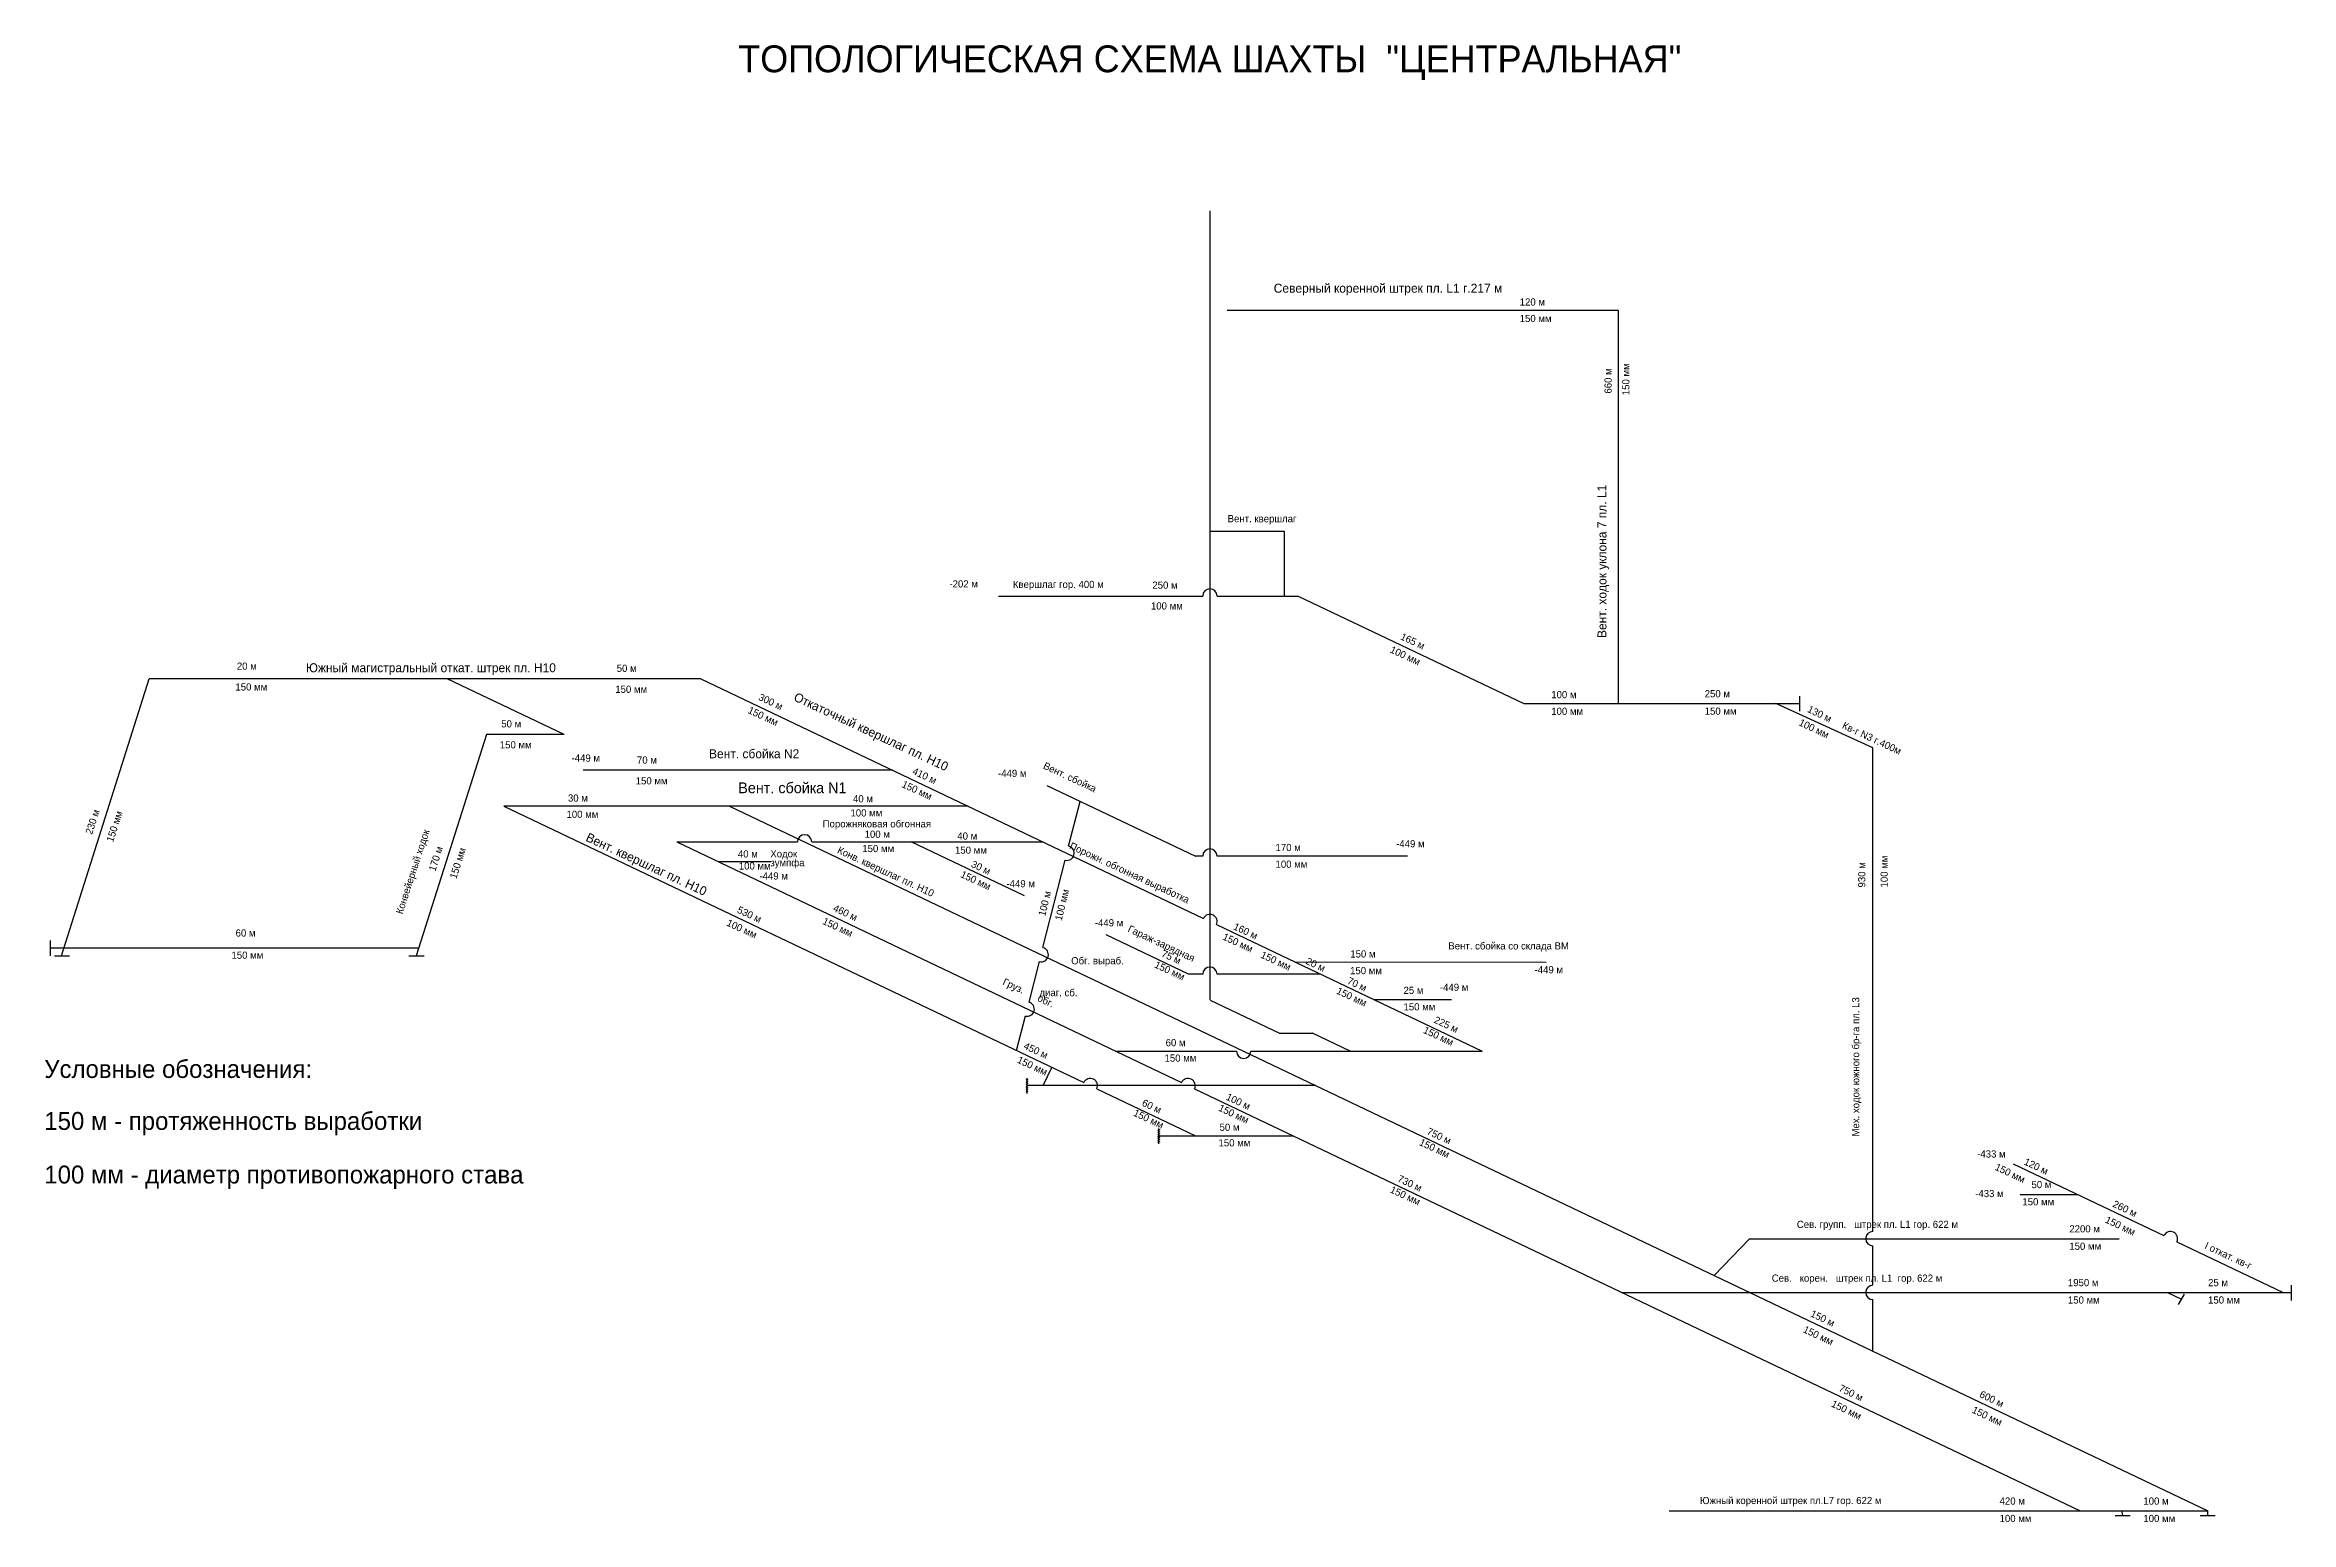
# Model space of a CAD drawing. Header units: millimetres. Extents: x -1076 to 176, y -436 to 388.
import ezdxf

# ---------------------------------------------------------------- set-up
doc = ezdxf.new("R2010")
doc.units = ezdxf.units.MM
doc.layers.add('Топология', color=1, linetype='Continuous')

msp = doc.modelspace()

# ---------------------------------------------------------------- linework, layer by layer
at = {"layer": 'Топология', "color": 7}
for p, q in [((-426.6, 295.8), (-426.6, -144.5)), ((-198.6, 240.2), (-417, 240.2)), ((-198.6, 20.9), (-198.6, 240.2)), ((-426.6, 117.1), (-385.1, 117.1)), ((-385.1, 117.1), (-385.1, 80.9)), ((-544.6, 80.9), (-430.6, 80.9)), ((-422.6, 80.9), (-377.3, 80.9)), ((-377.3, 80.9), (-251.5, 20.9)), ((-1067.3, -119.8), (-1018.4, 34.8)), ((-710.6, 34.8), (-1018.4, 34.8)), ((-786.9, 3.7), (-852.1, 34.8)), ((-710.6, 34.8), (-430.2, -99)), ((-251.5, 20.9), (-97.7, 20.9)), ((-56.8, -3.8), (-110.9, 20.9)), ((-97.7, 25), (-97.7, 16.6)), ((-830.2, 3.7), (-869.3, -119.8)), ((-786.9, 3.7), (-830.2, 3.7)), ((-56.8, -273.7), (-56.8, -3.8)), ((-603.5, -16.3), (-776.3, -16.3)), ((-517.5, -24.8), (-434.6, -64.2)), ((-561.5, -36.3), (-820.5, -36.3)), ((-820.5, -36.3), (-496.9, -190.6)), ((-694.6, -36.3), (130.1, -429.6)), ((-505.4, -58.7), (-499, -33.7)), ((-724, -56.3), (-442.4, -190.6)), ((-724, -56.3), (-656.7, -56.3)), ((-648.7, -56.3), (-519.6, -56.3)), ((-530.1, -86.4), (-593.2, -56.3)), ((-671.5, -67.4), (-700.7, -67.4)), ((-519.8, -115.3), (-507.3, -66.5)), ((-430.6, -64.2), (-435.1, -64.2)), ((-316.3, -64.2), (-422.6, -64.2)), ((-1073.6, -111.3), (-1073.6, -119.8)), ((-438.5, -130.1), (-484.4, -108.2)), ((-423, -102.4), (-274.8, -173.1)), ((-868, -115.6), (-1073.6, -115.6)), ((-1071.2, -119.8), (-1062.7, -119.8)), ((-873.4, -119.8), (-865, -119.8)), ((-527.5, -145.7), (-521.7, -123.1)), ((-379.2, -123.2), (-239.1, -123.3)), ((-430.6, -130.1), (-438.5, -130.1)), ((-364.9, -130.1), (-422.6, -130.1)), ((-426.5, -144.6), (-387.7, -163.1)), ((-335.3, -144.2), (-291.8, -144.2)), ((-534.4, -172.7), (-529.4, -153.4)), ((-479.2, -173.1), (-411.8, -173.1)), ((-403.8, -173.1), (-274.8, -173.1)), ((-387.7, -163.1), (-369.3, -163.1)), ((-348.4, -173.1), (-369.3, -163.1)), ((-519.6, -192.3), (-514.7, -182.1)), ((-528.2, -188.8), (-529.3, -189.3)), ((-528.2, -189.9), (-529.3, -190.5)), ((-528.2, -191.1), (-529.3, -191.6)), ((-528.2, -192.2), (-529.3, -192.7)), ((-528.2, -193.2), (-529.3, -193.7)), ((-528.2, -194.3), (-529.3, -194.8)), ((-528.2, -195.5), (-529.3, -196)), ((-528.7, -188.2), (-528.7, -196.7)), ((-367.5, -192.3), (-528.7, -192.3)), ((-489.7, -194), (-434.6, -220.3)), ((-435.2, -194), (58.8, -429.6)), ((-454.6, -216.9), (-455.8, -217.4)), ((-454.6, -218), (-455.8, -218.5)), ((-454.6, -219.2), (-455.8, -219.7)), ((-454.6, -220.3), (-455.8, -220.8)), ((-454.6, -221.3), (-455.8, -221.8)), ((-454.6, -222.4), (-455.8, -222.9)), ((-454.6, -223.6), (-455.8, -224.1)), ((-455.2, -216.3), (-455.2, -224.8)), ((-455.2, -220.3), (-380.1, -220.3)), ((21.5, -235.9), (105.6, -276)), ((25.3, -253), (57.3, -253)), ((-125.6, -277.7), (-145.3, -298.3)), ((-125.6, -277.7), (80.6, -277.7)), ((-56.8, -303.7), (-56.8, -281.7)), ((112.8, -279.4), (172.1, -307.7)), ((-196.9, -307.7), (176.5, -307.7)), ((-56.8, -340.5), (-56.8, -311.7)), ((107.5, -307.7), (115.3, -311.4)), ((116.9, -308.6), (113.5, -314.4)), ((176.5, -303.6), (176.5, -312.1)), ((-170.5, -429.6), (130.1, -429.6)), ((78.3, -432.1), (86.8, -432.1)), ((82.6, -432.1), (82.1, -429.6)), ((125.8, -432.1), (134.2, -432.1)), ((130.1, -432.1), (130.1, -429.6))]:
    msp.add_line(p, q, dxfattribs=at)
for centre, start, end in [((-426.6, 80.9), 0, 180), ((-652.7, -56.3), 0, 180), ((-506.3, -62.6), 255.7272, 75.7272), ((-426.6, -64.2), 0, 180), ((-426.6, -100.7), 334.5025, 154.5025), ((-520.7, -119.2), 255.7272, 75.7272), ((-426.6, -130.1), 359.9968, 179.9968), ((-528.5, -149.6), 255.7272, 75.7272), ((-407.8, -173.1), 180, 0), ((-493.3, -192.3), 334.5025, 154.5025), ((-438.8, -192.3), 334.5025, 154.5025), ((-56.8, -277.7), 90, 270), ((109.2, -277.7), 334.5025, 154.5025), ((-56.8, -307.7), 90, 270)]:
    msp.add_arc(centre, 4, start, end, dxfattribs=at)

# ---------------------------------------------------------------- texts
for s, height, p in [('ТОПОЛОГИЧЕСКАЯ СХЕМА ШАХТЫ  "ЦЕНТРАЛЬНАЯ"', 15, (-689.7, 373.2)), ('Северный коренной штрек пл. L1 г.217 м', 5, (-391, 250.2)), ('Вент. квершлаг', 4, (-416.7, 122.1)), ('Квершлаг гор. 400 м', 4, (-536.5, 85.4)), ('Южный магистральный откат. штрек пл. Н10', 5, (-930.9, 38.4)), ('Вент. сбойка N2', 5, (-706, -9.6)), ('Вент. сбойка N1', 6, (-689.7, -29.1)), ('Порожняковая обгонная', 4, (-642.6, -48.2)), ('Обг. выраб.', 4, (-504, -124.6)), ('диаг. сб.', 4, (-521.7, -142.4)), ('Условные обозначения:', 10, (-1076.8, -188)), ('150 м - протяженность выработки', 10, (-1076.8, -217)), ('100 мм - диаметр противопожарного става', 10, (-1076.8, -246.9)), ('Сев. групп.   штрек пл. L1 гор. 622 м', 4, (-99.2, -271.7)), ('Сев.   корен.   штрек пл. L1  гор. 622 м', 4, (-113.2, -301.7)), ('Южный коренной штрек пл.L7 гор. 622 м', 4, (-153.3, -425.8))]:
    msp.add_text(s, height=height).set_placement(p)
for s, height, rotation, p in [('Вент. ходок уклона 7 пл. L1', 5, 90, (-205.4, 57.5)), ('Откаточный квершлаг пл. Н10', 5, 335, (-659.2, 22.8)), ('Кв-г N3 г.400м', 4, 335, (-74.3, 7.3)), ('Вент. сбойка', 4, 335, (-520, -15.2)), ('Конвейерный ходок', 4, 72, (-877, -96.9)), ('Вент. квершлаг пл. Н10', 5, 335, (-775.2, -55.5)), ('Конв. квершлаг пл. Н10', 4, 335, (-634.8, -62.3)), ('Порожн. обгонная выработка', 4, 335, (-505.3, -59.9)), ('Груз.      обг.', 4, 335, (-542.6, -135.8)), ('Мех. ходок южного бр-га пл. L3', 4, 90, (-64.4, -220.7)), ('I откат. кв-г', 4, 335, (127.9, -283))]:
    msp.add_text(s, height=height, rotation=rotation).set_placement(p)
for s, p in [('120 м', (-253.8, 243)), ('150 мм', (-253.8, 233.8)), ('-202 м', (-571.9, 85.7)), ('250 м', (-458.7, 85)), ('100 мм', (-459.5, 73.4)), ('20 м', (-969.4, 39.8)), ('50 м', (-757.5, 38.6)), ('150 мм', (-970.2, 28.2)), ('150 мм', (-758.3, 26.9)), ('100 м', (-236.2, 23.9)), ('250 м', (-150.6, 24.4)), ('100 мм', (-236.2, 14.6)), ('150 мм', (-150.6, 14.7)), ('50 м', (-821.9, 7.6)), ('150 мм', (-822.7, -4.1)), ('-449 м', (-782.7, -11.5)), ('70 м', (-746.2, -12.6)), ('150 мм', (-746.9, -24.2)), ('-449 м', (-544.8, -20)), ('30 м', (-784.7, -33.8)), ('40 м', (-625.7, -34.2)), ('100 мм', (-785.5, -42.9)), ('100 мм', (-627.1, -42.1)), ('100 м', (-619.2, -54)), ('40 м', (-689.9, -65)), ('Ходок ', (-671.8, -64.9)), ('150 мм', (-620.5, -62)), ('150 мм', (-568.8, -62.9)), ('40 м', (-567.5, -55)), ('170 м', (-390, -61.4)), ('-449 м', (-322.7, -59.3)), ('100 мм', (-689.4, -71.7)), ('-449 м', (-677.9, -77.3)), ('зумпфа', (-671.8, -69.9)), ('100 мм', (-390, -70.7)), ('-449 м', (-540.1, -81.6)), ('-449 м', (-490.8, -103.4)), ('60 м', (-970.1, -109.1)), ('Вент. сбойка со склада ВМ', (-293.6, -116.3)), ('150 мм', (-972.4, -121.5)), ('150 м', (-348.3, -120.8)), ('150 мм', (-348.4, -130.1)), ('25 м', (-318.6, -141.1)), ('-449 м', (-298.3, -139.4)), ('-449 м', (-245.5, -129.6)), ('150 мм', (-318.6, -150.3)), ('150 мм', (-451.9, -178.9)), ('60 м', (-451.3, -170.3)), ('150 мм', (-421.8, -226.2)), ('50 м', (-421.2, -217.5)), ('-433 м', (1.4, -232.4)), ('-433 м', (0.3, -254.5)), ('50 м', (31.7, -249.5)), ('150 мм', (26.6, -259.1)), ('2200 м', (52.8, -274.2)), ('150 мм', (52.8, -283.9)), ('1950 м', (52, -304.2)), ('25 м', (130.2, -304.2)), ('150 мм', (52, -313.9)), ('150 мм', (130.2, -313.9)), ('420 м', (13.9, -426.1)), ('100 м', (94.1, -426.1)), ('100 мм', (13.9, -435.8)), ('100 мм', (94.1, -435.8))]:
    msp.add_text(s, height=4, dxfattribs=at).set_placement(p)
for s, rotation, p in [('660 м', 90, (-202.5, 193.9)), ('150 мм', 90, (-192.6, 193)), ('100 мм', 335, (-326.5, 49.6)), ('165 м', 335, (-320.7, 56.9)), ('300 м', 335, (-678.8, 23.1)), ('150 мм', 335, (-684.7, 15.8)), ('130 м', 334.2474, (-93.7, 16.4)), ('100 мм', 334.2474, (-98.5, 9)), ('150 мм', 335, (-598.9, -25.5)), ('410 м', 335, (-593, -18.2)), ('230 м', 72, (-1050.2, -52.4)), ('150 мм', 72, (-1038.5, -56.7)), ('170 м', 72, (-858.7, -73)), ('150 мм', 72, (-847, -77.2)), ('150 мм', 335, (-566.1, -75.8)), ('30 м', 335, (-560.2, -70.1)), ('930 м', 90, (-61, -81.7)), ('100 мм', 90, (-48.5, -81.7)), ('100 м', 76, (-518.5, -98)), ('100 мм', 76, (-509.3, -100.5)), ('100 мм', 335, (-696.6, -102.8)), ('530 м', 335, (-690.7, -95.6)), ('150 мм', 335, (-643.1, -101.9)), ('460 м', 335, (-637.2, -94.6)), ('Гараж-зарядная', 335, (-472.8, -106.2)), ('150 мм', 335, (-419.9, -110.6)), ('160 м', 335, (-413.9, -104.9)), ('150 мм', 335, (-457.9, -126.2)), ('75 м', 335, (-454, -120)), ('150 мм', 335, (-398.7, -120.7)), ('20 м', 335, (-373.5, -124.2)), ('150 мм', 335, (-356.4, -140.8)), ('70 м', 335, (-350.4, -135.2)), ('150 мм', 335, (-308, -162.7)), ('225 м', 335, (-302, -157)), ('450 м', 335, (-530.9, -171.5)), ('150 мм', 335, (-534.5, -179.3)), ('60 м', 335, (-464.9, -203.3)), ('100 м', 335, (-418, -200)), ('150 мм', 335, (-469.7, -208.9)), ('150 мм', 335, (-422.2, -206.1)), ('150 мм', 335, (-310.2, -225.3)), ('750 м', 335, (-306, -219.2)), ('150 мм', 334.5025, (10.9, -239.1)), ('120 м', 334.5025, (27.1, -236.1)), ('150 мм', 335, (-326.5, -251.7)), ('730 м', 335, (-322.3, -245.6)), ('260 м', 334.5025, (76.6, -259.7)), ('150 мм', 334.5025, (72.4, -268.5)), ('150 м', 334.5025, (-92, -320.9)), ('150 мм', 334.5025, (-96.1, -329.7)), ('750 м', 334.5025, (-76.2, -362.5)), ('600 м', 334.5025, (2.3, -365.9)), ('150 мм', 334.5025, (-80.4, -371.2)), ('150 мм', 334.5025, (-1.9, -374.6))]:
    msp.add_text(s, height=4, rotation=rotation, dxfattribs=at).set_placement(p)

doc.saveas('drawing.dxf')
